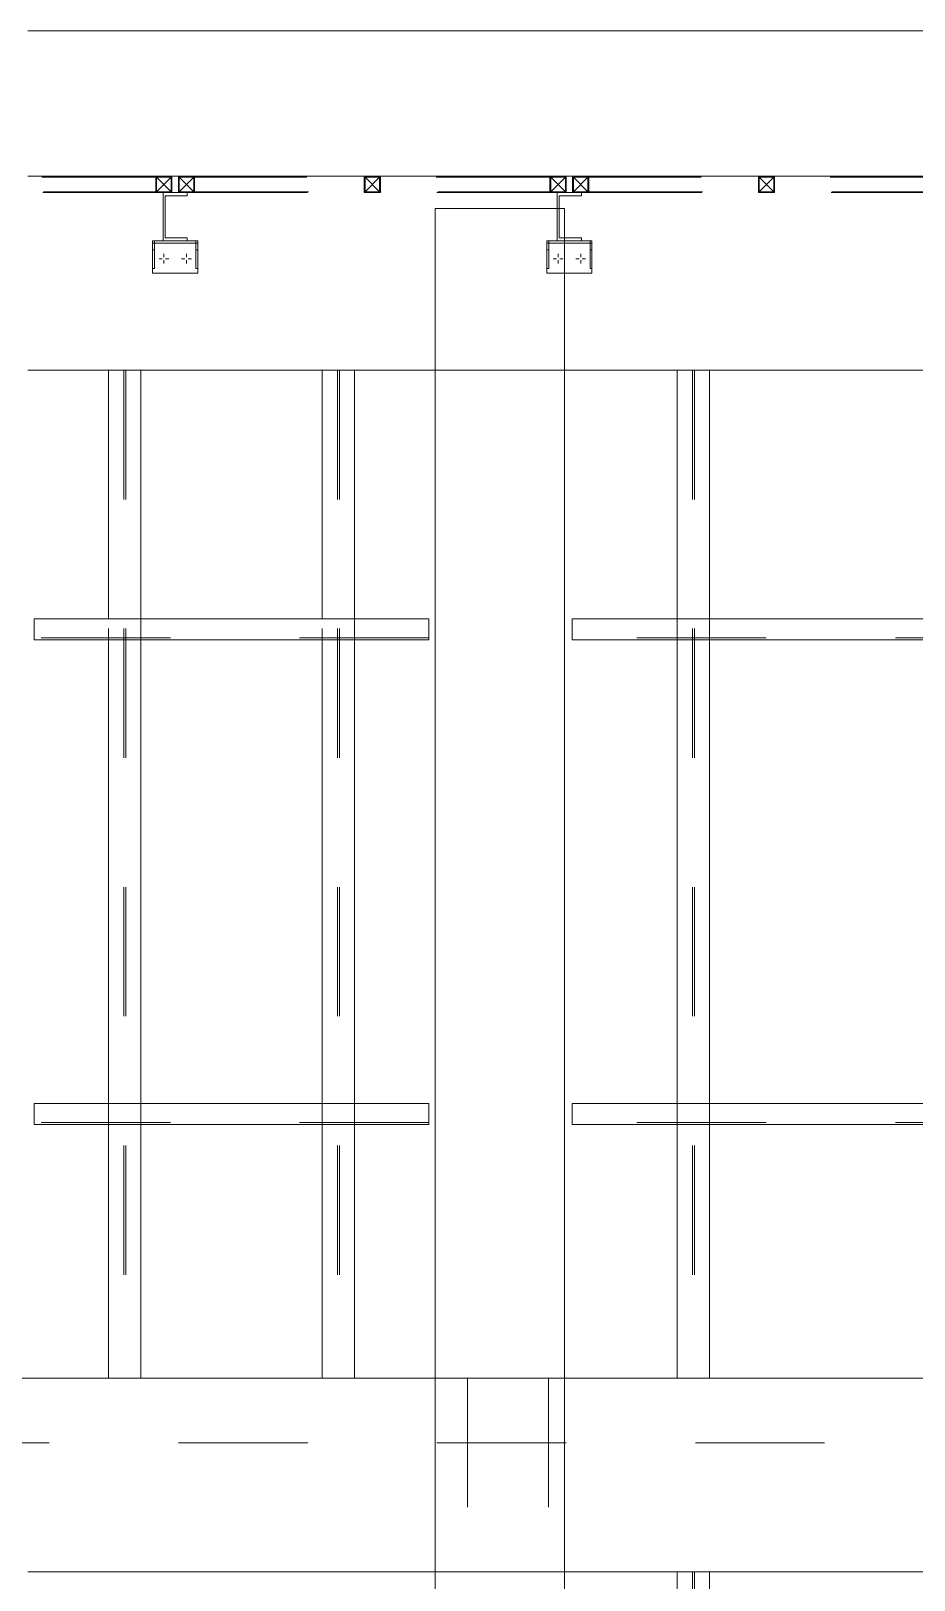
# Model space of a CAD drawing. Header units: millimetres. Extents: x 652937 to 1670132, y 1473552 to 2851037.
# Drawn here: x 663601.133 to 663603.866, y 1524464.418 to 1524469.213 of the extents above; entities that cross this region are included whole.
import ezdxf

# ---------------------------------------------------------------- set-up
doc = ezdxf.new("R2010")
doc.units = ezdxf.units.MM
doc.linetypes.add('XKITLINE00', pattern=[0])
doc.linetypes.add('XKITLINE02', pattern=[4, 2, -2])
for name, color, linetype, lineweight in [('Bolt', 7, 'Continuous', 0), ('Part', 7, 'Continuous', 0), ('S-GRID', 7, 'Continuous', 9)]:
    doc.layers.add(name, color=color, linetype=linetype, lineweight=lineweight)

# ---------------------------------------------------------------- blocks, each defined once
blk = doc.blocks.new('*A20101502')
at = {"layer": 'S-GRID', "color": 7, "linetype": 'XKITLINE00', "lineweight": 0}
for p, q in [((754.880443, 66.568115), (762.817943, 66.568115)), ((764.405443, 66.568115), (765.992943, 66.568115))]:
    blk.add_line(p, q, dxfattribs=at)
blk = doc.blocks.new('*A20111503')
at = {"layer": 'Part', "color": 7, "linetype": 'XKITLINE00', "lineweight": 0}
for p, q in [((781.139193, 66.568115), (753.552682, 66.568115)), ((781.139204, 63.568115), (753.552682, 63.568115))]:
    blk.add_line(p, q, dxfattribs=at)
blk = doc.blocks.new('*A20131505')
at = {"layer": 'S-GRID', "color": 7, "linetype": 'XKITLINE00', "lineweight": 0}
for p, q in [((754.880443, 47.968115), (762.817943, 47.968115)), ((764.405443, 47.968115), (765.992943, 47.968115))]:
    blk.add_line(p, q, dxfattribs=at)
blk = doc.blocks.new('*A20501542')
at = {"layer": 'Part', "color": 7, "linetype": 'XKITLINE02', "lineweight": 0}
for p, q in [((739.709227, 47.968115), (781.884258, 47.968115)), ((781.884247, 46.968115), (739.709227, 46.968115))]:
    blk.add_line(p, q, dxfattribs=at)
blk = doc.blocks.new('*A20531545')
at = {"layer": 'Part', "color": 7, "linetype": 'XKITLINE02', "lineweight": 0}
for p, q in [((761.609236, 47.968115), (760.359225, 47.968115)), ((760.359225, 47.968115), (760.359225, 44.968115)), ((761.609225, 47.968115), (761.609225, 44.968115)), ((760.359225, 44.968115), (761.609236, 44.968115))]:
    blk.add_line(p, q, dxfattribs=at)
blk = doc.blocks.new('*A22281719')
at = {"layer": 'Part', "color": 7, "linetype": 'XKITLINE02', "lineweight": 0}
for p, q in [((755.784076, 66.568115), (749.784076, 66.568115)), ((749.784076, 66.318115), (749.784076, 66.568115)), ((749.796576, 66.555615), (749.796576, 66.330615)), ((755.771576, 66.555615), (749.796576, 66.555615)), ((750.021577, 66.330615), (750.021577, 66.555615)), ((750.034077, 66.318115), (750.034077, 66.568115)), ((755.534077, 66.318115), (755.534077, 66.568115)), ((755.546577, 66.555615), (755.546577, 66.330615)), ((755.771576, 66.330615), (755.771576, 66.555615)), ((755.784076, 66.318115), (755.784076, 66.568115)), ((755.784076, 66.318115), (749.784076, 66.318115)), ((749.796576, 66.330615), (755.771576, 66.330615))]:
    blk.add_line(p, q, dxfattribs=at)
blk = doc.blocks.new('*A22311722')
at = {"layer": 'Part', "color": 7, "linetype": 'XKITLINE00', "lineweight": 0}
blk.add_line((783.139195, 68.818115), (753.552682, 68.818115), dxfattribs=at)
at = {"layer": 'Part', "color": 7, "linetype": 'XKITLINE02', "lineweight": 0}
blk.add_line((781.139193, 66.568115), (724.339215, 66.568115), dxfattribs=at)
blk = doc.blocks.new('*A22361727')
at = {"layer": 'Part', "color": 7, "linetype": 'XKITLINE00', "lineweight": 0}
for p, q in [((781.155237, 47.968115), (753.552682, 47.968115)), ((781.155237, 44.968115), (753.552682, 44.968115))]:
    blk.add_line(p, q, dxfattribs=at)
blk = doc.blocks.new('*A22451736')
at = {"layer": 'Part', "color": 7, "linetype": 'XKITLINE00', "lineweight": 0}
for p, q in [((759.859217, 31.468115), (759.859217, 47.968115)), ((761.859217, 47.968115), (759.859217, 47.968115)), ((761.859217, 31.468115), (761.859217, 47.968115)), ((761.859217, 47.968115), (761.859225, 47.968115)), ((761.859217, 31.468115), (759.859217, 31.468115)), ((761.859225, 31.468115), (761.859217, 31.468115))]:
    blk.add_line(p, q, dxfattribs=at)
at = {"layer": 'Part', "color": 7, "linetype": 'XKITLINE02', "lineweight": 0}
for p, q in [((759.859225, 47.968115), (759.859225, 31.468115)), ((761.859225, 47.968115), (761.859217, 47.968115)), ((761.859225, 31.468115), (761.859225, 47.968115)), ((761.859217, 31.468115), (761.859225, 31.468115))]:
    blk.add_line(p, q, dxfattribs=at)
blk = doc.blocks.new('*A25752066')
at = {"layer": 'Part', "color": 7, "linetype": 'XKITLINE00', "lineweight": 0}
for p, q in [((763.604185, 44.968115), (763.604185, 44.718115)), ((764.104185, 44.968115), (764.104185, 44.718115)), ((763.604185, 44.393115), (763.604185, 37.218115)), ((764.104185, 44.393115), (764.104185, 37.218115)), ((763.604185, 36.893115), (763.604185, 31.468115)), ((764.104185, 36.893115), (764.104185, 31.468115))]:
    blk.add_line(p, q, dxfattribs=at)
at = {"layer": 'Part', "color": 7, "linetype": 'XKITLINE02', "lineweight": 0}
for p, q in [((764.104188, 44.968115), (763.604185, 44.968115)), ((763.604188, 44.968115), (763.604188, 31.468115)), ((763.839186, 44.968115), (763.839186, 31.468115)), ((763.839188, 44.968115), (763.839188, 31.468115)), ((763.869186, 44.968115), (763.869186, 31.468115)), ((763.869188, 44.968115), (763.869188, 31.468115)), ((764.104188, 31.468115), (764.104188, 44.968115)), ((763.604185, 44.718115), (763.604185, 44.393115)), ((764.104185, 44.718115), (764.104185, 44.393115)), ((763.604188, 31.468115), (763.604188, 44.423115)), ((764.104188, 31.468115), (764.104188, 44.423115)), ((763.604185, 37.218115), (763.604185, 36.893115)), ((764.104185, 37.218115), (764.104185, 36.893115)), ((764.104188, 31.468115), (763.604185, 31.468115))]:
    blk.add_line(p, q, dxfattribs=at)
blk = doc.blocks.new('*A25812072')
at = {"layer": 'Part', "color": 7, "linetype": 'XKITLINE02', "lineweight": 0}
for p, q in [((761.979206, 59.393115), (761.979206, 59.718115)), ((761.979226, 59.718115), (761.979206, 59.718115)), ((761.979208, 59.423115), (761.979208, 59.718115)), ((761.979226, 59.423115), (761.979226, 59.718115)), ((780.979199, 59.393115), (780.979199, 59.718115)), ((780.979199, 59.718115), (780.979201, 59.718115)), ((780.979201, 59.718115), (780.979201, 59.423115)), ((780.979219, 59.423115), (780.979219, 59.718115)), ((780.979219, 59.423115), (761.979208, 59.423115)), ((780.979201, 59.423115), (780.979219, 59.423115))]:
    blk.add_line(p, q, dxfattribs=at)
at = {"layer": 'Part', "color": 7, "linetype": 'XKITLINE00', "lineweight": 0}
for p, q in [((780.97922, 59.718115), (761.979226, 59.718115)), ((761.979227, 59.718115), (761.979227, 59.393115)), ((780.979219, 59.718115), (780.97922, 59.718115)), ((780.97922, 59.718115), (780.97922, 59.393115)), ((780.97922, 59.393115), (761.979206, 59.393115)), ((780.97922, 59.393115), (780.979199, 59.393115))]:
    blk.add_line(p, q, dxfattribs=at)
blk = doc.blocks.new('*A25862077')
at = {"layer": 'Part', "color": 7, "linetype": 'XKITLINE02', "lineweight": 0}
for p, q in [((761.884076, 66.568115), (755.884076, 66.568115)), ((755.884076, 66.318115), (755.884076, 66.568115)), ((755.896576, 66.555615), (755.896576, 66.330615)), ((761.871576, 66.555615), (755.896576, 66.555615)), ((756.121577, 66.330615), (756.121577, 66.555615)), ((756.134077, 66.318115), (756.134077, 66.568115)), ((761.634077, 66.318115), (761.634077, 66.568115)), ((761.646577, 66.555615), (761.646577, 66.330615)), ((761.871576, 66.330615), (761.871576, 66.555615)), ((761.884076, 66.318115), (761.884076, 66.568115)), ((761.884076, 66.318115), (755.884076, 66.318115)), ((755.896576, 66.330615), (761.871576, 66.330615))]:
    blk.add_line(p, q, dxfattribs=at)
blk = doc.blocks.new('*A25872078')
at = {"layer": 'Part', "color": 7, "linetype": 'XKITLINE02', "lineweight": 0}
for p, q in [((767.984076, 66.568115), (761.984076, 66.568115)), ((761.984076, 66.318115), (761.984076, 66.568115)), ((761.996576, 66.555615), (761.996576, 66.330615)), ((767.971576, 66.555615), (761.996576, 66.555615)), ((762.221577, 66.330615), (762.221577, 66.555615)), ((762.234077, 66.318115), (762.234077, 66.568115)), ((767.734077, 66.318115), (767.734077, 66.568115)), ((767.746577, 66.555615), (767.746577, 66.330615)), ((767.971576, 66.330615), (767.971576, 66.555615)), ((767.984076, 66.318115), (767.984076, 66.568115)), ((767.984076, 66.318115), (761.984076, 66.318115)), ((761.996576, 66.330615), (767.971576, 66.330615))]:
    blk.add_line(p, q, dxfattribs=at)
blk = doc.blocks.new('*A25882079')
at = {"layer": 'Part', "color": 7, "linetype": 'XKITLINE02', "lineweight": 0}
for p, q in [((762.284114, 65.568115), (761.584111, 65.568115)), ((761.584111, 65.068115), (761.584111, 65.568115)), ((762.284114, 65.533115), (761.584111, 65.533115)), ((761.584111, 65.533115), (761.584111, 65.068115)), ((761.584114, 65.568115), (761.584114, 65.533115)), ((762.284111, 65.568115), (762.284111, 65.068115)), ((762.284114, 65.568115), (762.284111, 65.568115)), ((762.284111, 65.068115), (762.284111, 65.533115)), ((762.284111, 65.533115), (762.284114, 65.533115)), ((762.284114, 65.533115), (762.284114, 65.568115)), ((762.284111, 65.068115), (761.584111, 65.068115))]:
    blk.add_line(p, q, dxfattribs=at)
blk = doc.blocks.new('*A25892080')
at = {"layer": 'Part', "color": 7, "linetype": 'XKITLINE02', "lineweight": 0}
for p, q in [((761.614114, 65.568115), (761.584111, 65.568115)), ((761.584111, 65.143115), (761.584111, 65.568115)), ((761.584114, 65.568115), (761.584114, 65.428115)), ((761.614111, 65.568115), (761.614111, 65.143115)), ((761.614114, 65.568115), (761.614111, 65.568115)), ((761.614114, 65.428115), (761.614114, 65.568115)), ((761.584114, 65.428115), (761.584112, 65.143115)), ((761.614114, 65.428115), (761.584114, 65.428115)), ((761.614112, 65.143115), (761.614114, 65.428115)), ((761.614112, 65.143115), (761.584111, 65.143115)), ((761.614111, 65.143115), (761.614112, 65.143115))]:
    blk.add_line(p, q, dxfattribs=at)
blk = doc.blocks.new('*A25902081')
at = {"layer": 'Part', "color": 7, "linetype": 'XKITLINE02', "lineweight": 0}
for p, q in [((762.284114, 65.568115), (762.254111, 65.568115)), ((762.254111, 65.143115), (762.254111, 65.568115)), ((762.254114, 65.568115), (762.254114, 65.428115)), ((762.284111, 65.568115), (762.284111, 65.143115)), ((762.284114, 65.568115), (762.284111, 65.568115)), ((762.284114, 65.428115), (762.284114, 65.568115)), ((762.254114, 65.428115), (762.254112, 65.143115)), ((762.284114, 65.428115), (762.254114, 65.428115)), ((762.284112, 65.143115), (762.284114, 65.428115)), ((762.284112, 65.143115), (762.254111, 65.143115)), ((762.284111, 65.143115), (762.284112, 65.143115))]:
    blk.add_line(p, q, dxfattribs=at)
blk = doc.blocks.new('*A25912082')
at = {"layer": 'Bolt', "color": 7, "linetype": 'XKITLINE00', "lineweight": 0}
for p, q in [((761.684111, 65.293115), (761.734061, 65.293115)), ((761.759111, 65.368115), (761.759111, 65.318165)), ((761.759111, 65.218115), (761.759111, 65.268065)), ((761.834111, 65.293115), (761.784161, 65.293115)), ((762.034111, 65.293115), (762.084061, 65.293115)), ((762.109111, 65.368115), (762.109111, 65.318165)), ((762.109111, 65.218115), (762.109111, 65.268065)), ((762.184111, 65.293115), (762.134161, 65.293115))]:
    blk.add_line(p, q, dxfattribs=at)
blk = doc.blocks.new('*A25922083')
at = {"layer": 'Part', "color": 7, "linetype": 'XKITLINE02', "lineweight": 0}
for p, q in [((753.652644, 59.393115), (753.652644, 59.718115)), ((753.652664, 59.718115), (753.652644, 59.718115)), ((753.652646, 59.423115), (753.652646, 59.718115)), ((753.652664, 59.423115), (753.652664, 59.718115)), ((759.759223, 59.393115), (759.759223, 59.718115)), ((759.759223, 59.718115), (759.759225, 59.718115)), ((759.759225, 59.718115), (759.759225, 59.423115)), ((759.759243, 59.423115), (759.759243, 59.718115)), ((759.759243, 59.423115), (753.652646, 59.423115)), ((759.759225, 59.423115), (759.759243, 59.423115))]:
    blk.add_line(p, q, dxfattribs=at)
at = {"layer": 'Part', "color": 7, "linetype": 'XKITLINE00', "lineweight": 0}
for p, q in [((759.759244, 59.718115), (753.652664, 59.718115)), ((753.652665, 59.718115), (753.652665, 59.393115)), ((759.759243, 59.718115), (759.759244, 59.718115)), ((759.759244, 59.718115), (759.759244, 59.393115)), ((759.759244, 59.393115), (753.652644, 59.393115)), ((759.759244, 59.393115), (759.759223, 59.393115))]:
    blk.add_line(p, q, dxfattribs=at)
blk = doc.blocks.new('*A25932084')
at = {"layer": 'Bolt', "color": 7, "linetype": 'XKITLINE00', "lineweight": 0}
for p, q in [((755.584111, 65.293115), (755.634061, 65.293115)), ((755.659111, 65.368115), (755.659111, 65.318165)), ((755.659111, 65.218115), (755.659111, 65.268065)), ((755.734111, 65.293115), (755.684161, 65.293115)), ((755.934111, 65.293115), (755.984061, 65.293115)), ((756.009111, 65.368115), (756.009111, 65.318165)), ((756.009111, 65.218115), (756.009111, 65.268065)), ((756.084111, 65.293115), (756.034161, 65.293115))]:
    blk.add_line(p, q, dxfattribs=at)
blk = doc.blocks.new('*A25942085')
at = {"layer": 'Part', "color": 7, "linetype": 'XKITLINE02', "lineweight": 0}
for p, q in [((756.184114, 65.568115), (756.154111, 65.568115)), ((756.154111, 65.143115), (756.154111, 65.568115)), ((756.154114, 65.568115), (756.154114, 65.428115)), ((756.184111, 65.568115), (756.184111, 65.143115)), ((756.184114, 65.568115), (756.184111, 65.568115)), ((756.184114, 65.428115), (756.184114, 65.568115)), ((756.154114, 65.428115), (756.154112, 65.143115)), ((756.184114, 65.428115), (756.154114, 65.428115)), ((756.184112, 65.143115), (756.184114, 65.428115)), ((756.184112, 65.143115), (756.154111, 65.143115)), ((756.184111, 65.143115), (756.184112, 65.143115))]:
    blk.add_line(p, q, dxfattribs=at)
blk = doc.blocks.new('*A25952086')
at = {"layer": 'Part', "color": 7, "linetype": 'XKITLINE02', "lineweight": 0}
for p, q in [((755.514114, 65.568115), (755.484111, 65.568115)), ((755.484111, 65.143115), (755.484111, 65.568115)), ((755.484114, 65.568115), (755.484114, 65.428115)), ((755.514111, 65.568115), (755.514111, 65.143115)), ((755.514114, 65.568115), (755.514111, 65.568115)), ((755.514114, 65.428115), (755.514114, 65.568115)), ((755.484114, 65.428115), (755.484112, 65.143115)), ((755.514114, 65.428115), (755.484114, 65.428115)), ((755.514112, 65.143115), (755.514114, 65.428115)), ((755.514112, 65.143115), (755.484111, 65.143115)), ((755.514111, 65.143115), (755.514112, 65.143115))]:
    blk.add_line(p, q, dxfattribs=at)
blk = doc.blocks.new('*A25962087')
at = {"layer": 'Part', "color": 7, "linetype": 'XKITLINE02', "lineweight": 0}
for p, q in [((756.184114, 65.568115), (755.484111, 65.568115)), ((755.484111, 65.068115), (755.484111, 65.568115)), ((756.184114, 65.533115), (755.484111, 65.533115)), ((755.484111, 65.533115), (755.484111, 65.068115)), ((755.484114, 65.568115), (755.484114, 65.533115)), ((756.184111, 65.568115), (756.184111, 65.068115)), ((756.184114, 65.568115), (756.184111, 65.568115)), ((756.184111, 65.068115), (756.184111, 65.533115)), ((756.184111, 65.533115), (756.184114, 65.533115)), ((756.184114, 65.533115), (756.184114, 65.568115)), ((756.184111, 65.068115), (755.484111, 65.068115))]:
    blk.add_line(p, q, dxfattribs=at)
blk = doc.blocks.new('*A26002091')
at = {"layer": 'Part', "color": 7, "linetype": 'XKITLINE02', "lineweight": 0}
for p, q in [((762.1216, 66.318115), (761.74659, 66.318115)), ((761.74659, 66.318115), (761.74659, 65.568115)), ((761.77659, 65.618115), (761.77659, 66.268115)), ((761.77659, 66.268115), (762.1216, 66.268115)), ((762.12159, 66.268115), (762.12159, 66.318115)), ((762.1216, 65.568115), (761.74659, 65.568115)), ((762.1216, 65.618115), (761.77659, 65.618115)), ((762.12159, 65.568115), (762.12159, 65.618115))]:
    blk.add_line(p, q, dxfattribs=at)
blk = doc.blocks.new('*A26022093')
at = {"layer": 'Part', "color": 7, "linetype": 'XKITLINE02', "lineweight": 0}
for p, q in [((756.0216, 66.318115), (755.64659, 66.318115)), ((755.64659, 66.318115), (755.64659, 65.568115)), ((755.67659, 65.618115), (755.67659, 66.268115)), ((755.67659, 66.268115), (756.0216, 66.268115)), ((756.02159, 66.268115), (756.02159, 66.318115)), ((756.0216, 65.568115), (755.64659, 65.568115)), ((756.0216, 65.618115), (755.67659, 65.618115)), ((756.02159, 65.568115), (756.02159, 65.618115))]:
    blk.add_line(p, q, dxfattribs=at)
blk = doc.blocks.new('*A26132104')
at = {"layer": 'Part', "color": 7, "linetype": 'XKITLINE02', "lineweight": 0}
for p, q in [((764.859086, 66.568115), (764.859077, 66.568115)), ((765.109086, 66.568115), (764.859077, 66.568115)), ((764.859077, 66.568115), (764.859077, 66.318115)), ((765.096577, 66.330615), (764.871577, 66.555615)), ((764.871577, 66.330615), (765.096577, 66.555615)), ((764.871586, 66.555615), (764.871577, 66.555615)), ((764.871577, 66.330615), (764.871577, 66.555615)), ((764.871577, 66.555615), (765.096577, 66.555615)), ((764.871586, 66.330615), (765.096586, 66.555615)), ((764.871586, 66.555615), (765.096586, 66.330615)), ((765.096586, 66.555615), (765.096577, 66.555615)), ((765.096577, 66.555615), (765.096577, 66.330615)), ((765.109077, 66.568115), (765.109077, 66.318115)), ((764.859077, 66.318115), (765.109086, 66.318115)), ((764.871586, 66.330615), (764.871577, 66.330615)), ((765.096577, 66.330615), (764.871577, 66.330615)), ((765.096586, 66.330615), (765.096577, 66.330615))]:
    blk.add_line(p, q, dxfattribs=at)
blk = doc.blocks.new('*A26142105')
at = {"layer": 'Part', "color": 7, "linetype": 'XKITLINE02', "lineweight": 0}
for p, q in [((761.984086, 66.568115), (761.984076, 66.568115)), ((762.234086, 66.568115), (761.984076, 66.568115)), ((761.984076, 66.568115), (761.984076, 66.318115)), ((761.996586, 66.555615), (761.996576, 66.555615)), ((761.996576, 66.330615), (761.996576, 66.555615)), ((761.996576, 66.555615), (762.221577, 66.555615)), ((761.996586, 66.330615), (762.221586, 66.555615)), ((761.996586, 66.555615), (762.221586, 66.330615)), ((762.221586, 66.555615), (762.221577, 66.555615)), ((762.221577, 66.555615), (762.221577, 66.330615)), ((762.234077, 66.568115), (762.234077, 66.318115)), ((761.984076, 66.318115), (762.234086, 66.318115)), ((761.996586, 66.330615), (761.996576, 66.330615)), ((762.221577, 66.330615), (761.996576, 66.330615)), ((762.221586, 66.330615), (762.221577, 66.330615))]:
    blk.add_line(p, q, dxfattribs=at)
blk = doc.blocks.new('*A26152106')
at = {"layer": 'Part', "color": 7, "linetype": 'XKITLINE02', "lineweight": 0}
for p, q in [((758.759086, 66.568115), (758.759077, 66.568115)), ((759.009086, 66.568115), (758.759077, 66.568115)), ((758.759077, 66.568115), (758.759077, 66.318115)), ((758.996577, 66.330615), (758.771577, 66.555615)), ((758.771577, 66.330615), (758.996577, 66.555615)), ((758.771586, 66.555615), (758.771577, 66.555615)), ((758.771577, 66.330615), (758.771577, 66.555615)), ((758.771577, 66.555615), (758.996577, 66.555615)), ((758.771586, 66.330615), (758.996586, 66.555615)), ((758.771586, 66.555615), (758.996586, 66.330615)), ((758.996586, 66.555615), (758.996577, 66.555615)), ((758.996577, 66.555615), (758.996577, 66.330615)), ((759.009077, 66.568115), (759.009077, 66.318115)), ((758.759077, 66.318115), (759.009086, 66.318115)), ((758.771586, 66.330615), (758.771577, 66.330615)), ((758.996577, 66.330615), (758.771577, 66.330615)), ((758.996586, 66.330615), (758.996577, 66.330615))]:
    blk.add_line(p, q, dxfattribs=at)
blk = doc.blocks.new('*A26162107')
at = {"layer": 'Part', "color": 7, "linetype": 'XKITLINE02', "lineweight": 0}
for p, q in [((755.884086, 66.568115), (755.884076, 66.568115)), ((756.134086, 66.568115), (755.884076, 66.568115)), ((755.884076, 66.568115), (755.884076, 66.318115)), ((755.896586, 66.555615), (755.896576, 66.555615)), ((755.896576, 66.330615), (755.896576, 66.555615)), ((755.896576, 66.555615), (756.121577, 66.555615)), ((755.896586, 66.330615), (756.121586, 66.555615)), ((755.896586, 66.555615), (756.121586, 66.330615)), ((756.121586, 66.555615), (756.121577, 66.555615)), ((756.121577, 66.555615), (756.121577, 66.330615)), ((756.134077, 66.568115), (756.134077, 66.318115)), ((755.884076, 66.318115), (756.134086, 66.318115)), ((755.896586, 66.330615), (755.896576, 66.330615)), ((756.121577, 66.330615), (755.896576, 66.330615)), ((756.121586, 66.330615), (756.121577, 66.330615))]:
    blk.add_line(p, q, dxfattribs=at)
blk = doc.blocks.new('*A26172108')
at = {"layer": 'Part', "color": 7, "linetype": 'XKITLINE02', "lineweight": 0}
for p, q in [((761.634086, 66.568115), (761.634077, 66.568115)), ((761.884086, 66.568115), (761.634077, 66.568115)), ((761.634077, 66.568115), (761.634077, 66.318115)), ((761.646586, 66.555615), (761.646577, 66.555615)), ((761.646577, 66.330615), (761.646577, 66.555615)), ((761.646577, 66.555615), (761.871576, 66.555615)), ((761.646586, 66.330615), (761.871586, 66.555615)), ((761.646586, 66.555615), (761.871586, 66.330615)), ((761.871586, 66.555615), (761.871576, 66.555615)), ((761.871576, 66.555615), (761.871576, 66.330615)), ((761.884076, 66.568115), (761.884076, 66.318115)), ((761.634077, 66.318115), (761.884086, 66.318115)), ((761.646586, 66.330615), (761.646577, 66.330615)), ((761.871576, 66.330615), (761.646577, 66.330615)), ((761.871586, 66.330615), (761.871576, 66.330615))]:
    blk.add_line(p, q, dxfattribs=at)
blk = doc.blocks.new('*A26182109')
at = {"layer": 'Part', "color": 7, "linetype": 'XKITLINE02', "lineweight": 0}
for p, q in [((755.534086, 66.568115), (755.534077, 66.568115)), ((755.784086, 66.568115), (755.534077, 66.568115)), ((755.534077, 66.568115), (755.534077, 66.318115)), ((755.546586, 66.555615), (755.546577, 66.555615)), ((755.546577, 66.330615), (755.546577, 66.555615)), ((755.546577, 66.555615), (755.771576, 66.555615)), ((755.546586, 66.330615), (755.771586, 66.555615)), ((755.546586, 66.555615), (755.771586, 66.330615)), ((755.771586, 66.555615), (755.771576, 66.555615)), ((755.771576, 66.555615), (755.771576, 66.330615)), ((755.784076, 66.568115), (755.784076, 66.318115)), ((755.534077, 66.318115), (755.784086, 66.318115)), ((755.546586, 66.330615), (755.546577, 66.330615)), ((755.771576, 66.330615), (755.546577, 66.330615)), ((755.771586, 66.330615), (755.771576, 66.330615))]:
    blk.add_line(p, q, dxfattribs=at)
blk = doc.blocks.new('*A26222113')
at = {"layer": 'Part', "color": 7, "linetype": 'XKITLINE02', "lineweight": 0}
for p, q in [((761.979206, 51.893115), (761.979206, 52.218115)), ((761.979226, 52.218115), (761.979206, 52.218115)), ((761.979208, 51.923115), (761.979208, 52.218115)), ((761.979226, 51.923115), (761.979226, 52.218115)), ((780.979199, 51.893115), (780.979199, 52.218115)), ((780.979199, 52.218115), (780.979201, 52.218115)), ((780.979201, 52.218115), (780.979201, 51.923115)), ((780.979219, 51.923115), (780.979219, 52.218115)), ((780.979219, 51.923115), (761.979208, 51.923115)), ((780.979201, 51.923115), (780.979219, 51.923115))]:
    blk.add_line(p, q, dxfattribs=at)
at = {"layer": 'Part', "color": 7, "linetype": 'XKITLINE00', "lineweight": 0}
for p, q in [((780.97922, 52.218115), (761.979226, 52.218115)), ((761.979227, 52.218115), (761.979227, 51.893115)), ((780.979219, 52.218115), (780.97922, 52.218115)), ((780.97922, 52.218115), (780.97922, 51.893115)), ((780.97922, 51.893115), (761.979206, 51.893115)), ((780.97922, 51.893115), (780.979199, 51.893115))]:
    blk.add_line(p, q, dxfattribs=at)
blk = doc.blocks.new('*A26252116')
at = {"layer": 'Part', "color": 7, "linetype": 'XKITLINE00', "lineweight": 0}
for p, q in [((761.859217, 66.068115), (759.859217, 66.068115)), ((759.859217, 66.068115), (759.859217, 47.968115)), ((761.859225, 66.068115), (761.859217, 66.068115)), ((761.859217, 66.068115), (761.859217, 47.968115)), ((761.859217, 47.968115), (759.859217, 47.968115)), ((761.859225, 47.968115), (761.859217, 47.968115))]:
    blk.add_line(p, q, dxfattribs=at)
at = {"layer": 'Part', "color": 7, "linetype": 'XKITLINE02', "lineweight": 0}
for p, q in [((759.859225, 47.968115), (759.859225, 66.068115)), ((761.859225, 47.968115), (761.859225, 66.068115)), ((761.859225, 66.068115), (761.859225, 66.068115))]:
    blk.add_line(p, q, dxfattribs=at)
blk = doc.blocks.new('*A26262117')
at = {"layer": 'Part', "color": 7, "linetype": 'XKITLINE00', "lineweight": 0}
for p, q in [((763.604185, 63.568115), (763.604185, 59.718115)), ((764.104185, 63.568115), (764.104185, 59.718115)), ((763.604185, 59.393115), (763.604185, 52.218115)), ((764.104185, 59.393115), (764.104185, 52.218115)), ((763.604185, 51.893115), (763.604185, 47.968115)), ((764.104185, 51.893115), (764.104185, 47.968115))]:
    blk.add_line(p, q, dxfattribs=at)
at = {"layer": 'Part', "color": 7, "linetype": 'XKITLINE02', "lineweight": 0}
for p, q in [((764.104188, 63.568115), (763.604185, 63.568115)), ((763.604188, 63.568115), (763.604188, 47.968115)), ((763.839186, 63.568115), (763.839186, 47.968115)), ((763.839188, 63.568115), (763.839188, 47.968115)), ((763.869186, 63.568115), (763.869186, 47.968115)), ((763.869188, 63.568115), (763.869188, 47.968115)), ((764.104188, 47.968115), (764.104188, 63.568115)), ((763.604185, 59.718115), (763.604185, 59.393115)), ((764.104185, 59.718115), (764.104185, 59.393115)), ((763.604186, 52.218115), (763.604185, 51.893115)), ((763.604188, 47.968115), (763.604188, 52.218115)), ((764.104185, 52.218115), (764.104185, 51.893115)), ((764.104188, 47.968115), (764.104188, 52.218115)), ((764.104188, 47.968115), (763.604185, 47.968115))]:
    blk.add_line(p, q, dxfattribs=at)
blk = doc.blocks.new('*A26272118')
at = {"layer": 'Part', "color": 7, "linetype": 'XKITLINE00', "lineweight": 0}
for p, q in [((758.109218, 59.718115), (758.109218, 63.568115)), ((758.609218, 63.568115), (758.609218, 59.718115)), ((758.109218, 59.393115), (758.109218, 52.218115)), ((758.609218, 59.393115), (758.609218, 52.218115)), ((758.109218, 51.893115), (758.109218, 47.968115)), ((758.609218, 51.893115), (758.609218, 47.968115))]:
    blk.add_line(p, q, dxfattribs=at)
at = {"layer": 'Part', "color": 7, "linetype": 'XKITLINE02', "lineweight": 0}
for p, q in [((758.609222, 63.568115), (758.109218, 63.568115)), ((758.109219, 63.568115), (758.109218, 59.393115)), ((758.109222, 63.568115), (758.109222, 47.968115)), ((758.344219, 63.568115), (758.344219, 47.968115)), ((758.344221, 63.568115), (758.344221, 47.968115)), ((758.374219, 63.568115), (758.374219, 47.968115)), ((758.374221, 63.568115), (758.374221, 47.968115)), ((758.609222, 47.968115), (758.609222, 63.568115)), ((758.609218, 59.718115), (758.609218, 59.393115)), ((758.109219, 52.218115), (758.109218, 51.893115)), ((758.109221, 47.968115), (758.109221, 52.218115)), ((758.609218, 52.218115), (758.609218, 51.893115)), ((758.609221, 47.968115), (758.609221, 52.218115)), ((758.609222, 47.968115), (758.109218, 47.968115))]:
    blk.add_line(p, q, dxfattribs=at)
blk = doc.blocks.new('*A26282119')
at = {"layer": 'Part', "color": 7, "linetype": 'XKITLINE00', "lineweight": 0}
for p, q in [((754.802718, 59.718115), (754.802718, 63.568115)), ((755.302718, 63.568115), (755.302718, 59.718115)), ((754.802718, 59.393115), (754.802718, 52.218115)), ((755.302718, 59.393115), (755.302718, 52.218115)), ((754.802718, 51.893115), (754.802718, 47.968115)), ((755.302718, 51.893115), (755.302718, 47.968115))]:
    blk.add_line(p, q, dxfattribs=at)
at = {"layer": 'Part', "color": 7, "linetype": 'XKITLINE02', "lineweight": 0}
for p, q in [((755.302722, 63.568115), (754.802718, 63.568115)), ((754.802719, 63.568115), (754.802718, 59.393115)), ((754.802722, 63.568115), (754.802722, 47.968115)), ((755.037719, 63.568115), (755.037719, 47.968115)), ((755.037721, 63.568115), (755.037721, 47.968115)), ((755.067719, 63.568115), (755.067719, 47.968115)), ((755.067721, 63.568115), (755.067721, 47.968115)), ((755.302722, 47.968115), (755.302722, 63.568115)), ((755.302718, 59.718115), (755.302718, 59.393115)), ((754.802719, 52.218115), (754.802718, 51.893115)), ((754.802721, 47.968115), (754.802721, 52.218115)), ((755.302718, 52.218115), (755.302718, 51.893115)), ((755.302721, 47.968115), (755.302721, 52.218115)), ((755.302722, 47.968115), (754.802718, 47.968115))]:
    blk.add_line(p, q, dxfattribs=at)
blk = doc.blocks.new('*A26312122')
at = {"layer": 'Part', "color": 7, "linetype": 'XKITLINE02', "lineweight": 0}
for p, q in [((753.652644, 51.893115), (753.652644, 52.218115)), ((753.652664, 52.218115), (753.652644, 52.218115)), ((753.652646, 51.923115), (753.652646, 52.218115)), ((753.652664, 51.923115), (753.652664, 52.218115)), ((759.759223, 51.893115), (759.759223, 52.218115)), ((759.759223, 52.218115), (759.759225, 52.218115)), ((759.759225, 52.218115), (759.759225, 51.923115)), ((759.759243, 51.923115), (759.759243, 52.218115)), ((759.759243, 51.923115), (753.652646, 51.923115)), ((759.759225, 51.923115), (759.759243, 51.923115))]:
    blk.add_line(p, q, dxfattribs=at)
at = {"layer": 'Part', "color": 7, "linetype": 'XKITLINE00', "lineweight": 0}
for p, q in [((759.759244, 52.218115), (753.652664, 52.218115)), ((753.652665, 52.218115), (753.652665, 51.893115)), ((759.759243, 52.218115), (759.759244, 52.218115)), ((759.759244, 52.218115), (759.759244, 51.893115)), ((759.759244, 51.893115), (753.652644, 51.893115)), ((759.759244, 51.893115), (759.759223, 51.893115))]:
    blk.add_line(p, q, dxfattribs=at)
blk = doc.blocks.new('si11')
at = {"color": 7, "lineweight": 0, "xscale": 200, "yscale": 200, "zscale": 200}
for name in ['*A22311722', '*A20101502', '*A20111503', '*A22281719', '*A26182109', '*A25862077', '*A26162107', '*A26152106', '*A26172108', '*A25872078', '*A26142105', '*A26132104', '*A26022093', '*A26002091', '*A26252116', '*A25952086', '*A25962087', '*A25932084', '*A25942085', '*A25882079', '*A25892080', '*A25912082', '*A25902081', '*A26282119', '*A26272118', '*A26262117', '*A25922083', '*A25812072', '*A26312122', '*A26222113', '*A20131505', '*A22361727', '*A20501542', '*A22451736', '*A20531545', '*A25752066']:
    blk.add_blockref(name, (-125633.2, 57033.4), dxfattribs=at)

msp = doc.modelspace()

# ---------------------------------------------------------------- block references
at = {"color": 7, "xscale": 0.001, "yscale": 0.001, "zscale": 0.001}
msp.add_blockref('si11', (663576.0456, 1524398.4161), dxfattribs=at)

doc.saveas('drawing.dxf')
